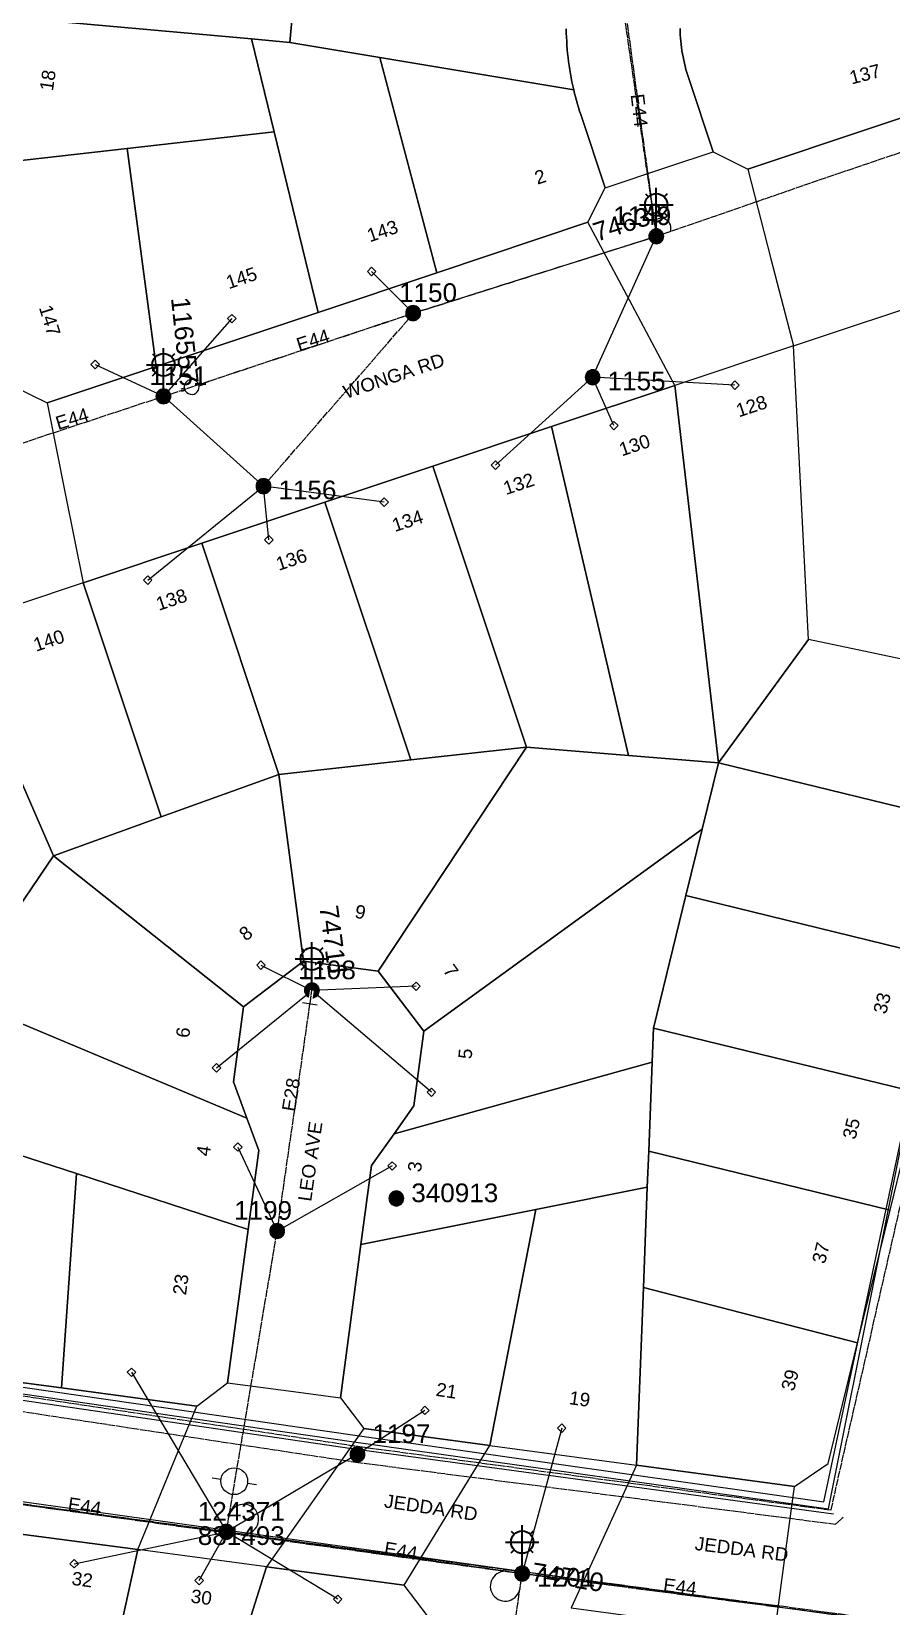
# Model space of a CAD drawing. Header units: metres. Extents: x 303290 to 305422, y 6242588 to 6244350.
# Drawn here: x 305085.7 to 305200.8, y 6243000.3 to 6243211.2 of the extents above; entities that cross this region are included whole.
import ezdxf
from ezdxf.enums import TextEntityAlignment as Align

# ---------------------------------------------------------------- set-up
doc = ezdxf.new("R2010")
doc.units = ezdxf.units.M
doc.linetypes.add('Cable Exist OH', pattern=[1, 1, 0])
doc.layers.get('0').update_dxf_attribs({"color": 6})
for name, color, linetype in [('Cadastre Land Parcels_SP_EXT', 9, 'Continuous'), ('Cadastre Roads_SP_EXT', 9, 'Continuous'), ('Equip_SL_EXT', 7, 'Continuous'), ('Equip_SP_HV_EXT', 7, 'Continuous'), ('Equip_SP_LV_EXT', 7, 'Continuous'), ('Equip_SP_SL_EXT', 7, 'Continuous'), ('Mains_HV_EXT', 7, 'Continuous'), ('Mains_LV_EXT', 7, 'Continuous'), ('Mains_SL_EXT', 7, 'Continuous'), ('Mains_TR_EXT', 7, 'Continuous'), ('Services_SP_EXT', 7, 'Continuous'), ('SupportsOH_SP_TR_HV_LV_SL_EXT', 7, 'Continuous')]:
    doc.layers.add(name, color=color, linetype=linetype)
doc.styles.add('iecARIAL', font='arial.ttf', dxfattribs={"height": 2})
doc.styles.add('POLE_LABEL', font='arial.ttf')
doc.styles.get("Standard").update_dxf_attribs({"font": 'arial.ttf'})
doc.linetypes.add('Cable E OH', pattern='A,9.4,["E",Standard,S=1.7,R=0,X=0,Y=-1],0', length=9.4)
doc.linetypes.add('Cable P UG', pattern='A,6,-0.5,["P",Standard,S=1.7,R=0,X=0.5,Y=-1],-2.9', length=9.4)

# ---------------------------------------------------------------- blocks, each defined once
blk = doc.blocks.new('LV_OH_LINKS_OPEN_EXT')
for p, q in [((-0.17, 4.97), (-0.17, 5.46)), ((0.17, 4.97), (0.17, 5.46)), ((-0.17, 3), (-0.17, 2.5)), ((0.17, 3), (0.17, 2.5))]:
    blk.add_line(p, q)
blk.add_lwpolyline([(0, 2.99, 1), (0, 4.98, 1)], format="xyb", close=True)
at = {"flags": 9}
for tag, p in [('ACTUAL_STATUS', (0, 0)), ('CONSTRUCTED_VOLTAGE', (0, -0.2)), ('OPERATING_VOLTAGE', (0, -0.6)), ('ORIENTATION', (0, -0.8)), ('OWNED_BY', (0, -1)), ('STATE', (0, -1.2)), ('SWITCH_TYPE', (0, -1.4)), ('NO_PHASES', (0, -0.4)), ('USAGE', (0, -1.6)), ('LEGEND', (0, -1.8)), ('NOTES', (0, -2))]:
    blk.add_attdef(tag, text='', height=0.2, dxfattribs=at).set_placement(p, align=Align.MIDDLE_LEFT)
at = {"flags": 1}
blk.add_attdef('Z', (0, 0), '', height=0.2, dxfattribs=at)
blk = doc.blocks.new('SL_LANTERN_EXT')
at = {"lineweight": 40}
for p, q in [((0, 1.97), (0, 6.47)), ((-1.46, 5.68), (-1.06, 5.28)), ((1.46, 5.68), (1.06, 5.28)), ((-2.25, 4.22), (2.25, 4.22)), ((-1.46, 2.76), (-1.06, 3.16)), ((0, 0), (0, 2.72)), ((1.46, 2.76), (1.06, 3.16))]:
    blk.add_line(p, q, dxfattribs=at)
blk.add_circle((0, 4.22), 1.5, dxfattribs=at)
at = {"style": 'iecARIAL', "flags": 8}
blk.add_attdef('ASSET_NUM', (1.5, 1.5), '', height=2.5, dxfattribs=at)
for tag, p, height, flags in [('OPERATING_VOLTAGE', (0.98, -1.65), 0.2, 9), ('ORIENTATION', (0.98, -1.85), 0.2, 9), ('OWNED_BY', (0.98, -2.05), 0.2, 9), ('STATE', (0.98, -2.25), 0.2, 9), ('CONSTRUCTED_VOLTAGE', (0.98, -0.65), 0.2, 9), ('CONTROL_TYPE', (0.98, -0.85), 0.2, 9), ('LANTERN_PURPOSE', (0.98, -1.05), 0.2, 9), ('LANTERN_TYPE', (0.98, -1.25), 0.2, 9), ('NO_PHASES', (0.98, -1.45), 0.2, 9), ('LNUMBER', (2.18, -3.25), 2.5, 8), ('USAGE', (0.98, -2.45), 0.2, 9), ('CEXIST', (0.98, -2.65), 0.2, 9), ('CNEW', (0.98, -2.85), 0.2, 9), ('CNUMBER', (0.98, -3.05), 0.2, 9), ('CREMOVE', (0.98, -3.25), 0.2, 9), ('CREPLACE', (0.98, -3.45), 0.2, 9), ('LKINGHEIGHT', (0.98, -3.65), 0.2, 9), ('LBRACKET', (0.98, -3.85), 0.2, 9), ('LBRACKETVOCAB', (0.98, -4.05), 0.2, 9), ('LCATEGORY', (0.98, -4.25), 0.2, 9), ('LCHARGE1', (0.98, -4.45), 0.2, 9), ('LCHARGE1PERCENT', (0.98, -4.65), 0.2, 9), ('LCHARGE2', (0.98, -4.85), 0.2, 9), ('LCHARGE2PERCENT', (0.98, -5.05), 0.2, 9), ('LCHARGE3', (0.98, -5.25), 0.2, 9), ('LCHARGE3PERCENT', (0.98, -5.45), 0.2, 9), ('LEXIST', (0.98, -5.65), 0.2, 9), ('LLAMP', (0.98, -5.85), 0.2, 9), ('LLAMPVOCAB', (0.98, -6.05), 0.2, 9), ('LMAST', (0.98, -6.25), 0.2, 9), ('LMASTVOCAB', (0.98, -6.45), 0.2, 9), ('LNEW', (0.98, -6.65), 0.2, 9), ('LANTNUMBER', (0.98, -6.85), 0.2, 9), ('LOUTREACH', (0.98, -7.25), 0.2, 9), ('LOUTREACHVOCAB', (0.98, -7.45), 0.2, 9), ('LRATECODE', (0.98, -7.65), 0.2, 9), ('LREMOVE', (0.98, -7.85), 0.2, 9), ('LREPLACE', (0.98, -8.05), 0.2, 9), ('LTYPE', (0.98, -8.25), 0.2, 9), ('LTYPEVOCAB', (0.98, -8.45), 0.2, 9), ('STREETNAME', (0.98, -9.25), 0.2, 9), ('SUBURB', (0.98, -9.45), 0.2, 1), ('LEGEND', (0.98, -8.65), 0.2, 9), ('LOCATION', (0.98, -8.85), 0.2, 9), ('NOTES', (0.98, -9.05), 0.2, 9)]:
    blk.add_attdef(tag, p, '', height=height, dxfattribs=dict(flags=flags))
blk = doc.blocks.new('CCP_EXT')
at = {"flags": 9}
for tag, p in [('STATE', (0, -1.8)), ('NOTES', (0, -2))]:
    blk.add_attdef(tag, text='', height=0.2, dxfattribs=at).set_placement(p, align=Align.MIDDLE_LEFT)
blk.add_wipeout([(0, 0.57), (0.57, 0), (0, -0.57), (-0.57, 0)])
blk.add_lwpolyline([(-0.57, 0), (0, 0.57), (0.57, 0), (0, -0.57), (-0.57, 0)])
at = {"flags": 1}
blk.add_attdef('Z', (0, 0), '', height=0.2, dxfattribs=at)
at = {"flags": 9}
for tag, p in [('CCP_TYPE', (0, 0)), ('CONSTRUCTED_VOLTAGE', (0, -0.2)), ('OPERATING_VOLTAGE', (0, -0.6)), ('ORIENTATION', (0, -0.8)), ('OWNED_BY', (0, -1)), ('NO_PHASES', (0, -0.4)), ('USAGE', (0, -1.2)), ('LEGEND', (0, -1.4)), ('LIFE_SUPPORT', (0, -1.6))]:
    blk.add_attdef(tag, text='', height=0.2, dxfattribs=at).set_placement(p, align=Align.MIDDLE_LEFT)
blk = doc.blocks.new('POLE_EXT')
blk.add_hatch(color=256).paths.add_polyline_path([(-1, 0, 1), (1, 0, 1)])
blk.add_lwpolyline([(-1, 0, 1), (1, 0, 1)], format="xyb", close=True)
for tag, height, flags, p in [('pNumber', 2.5, 8, (-17.84, 2.07)), ('OWNED_BY', 0.2, 9, (1.35, -0.4)), ('SPECIAL_USE', 0.2, 9, (1.35, -0.8)), ('STATE', 0.2, 9, (1.35, -1)), ('cLV', 0.2, 9, (1.35, -1.4)), ('hDepth', 0.2, 9, (1.35, -1.6)), ('hDia', 0.2, 9, (1.35, -1.8)), ('cHV', 0.2, 9, (1.35, -2)), ('PARENT', 0.2, 9, (1.35, -0.6)), ('USAGE', 0.2, 9, (1.35, -1.2)), ('LBRACKET', 0.2, 9, (1.35, -2.2)), ('cLinedev', 0.2, 9, (1.35, -3.4)), ('pExisting', 0.2, 9, (1.35, -3.8)), ('LExisting', 0.2, 9, (1.35, -2.4)), ('LANTNUMBER', 0.2, 9, (1.35, -2.6)), ('LOther', 0.2, 9, (1.35, -2.8)), ('LRemove', 0.2, 9, (1.35, -3)), ('LEGEND', 0.2, 9, (1.35, -3.2)), ('LOCATION', 0.2, 9, (1.35, -3.6)), ('PFNUMBER', 0.2, 9, (1.35, -4)), ('NEWPFNUMBER', 0.2, 9, (1.35, -4.2)), ('pFooting', 0.2, 9, (1.35, -4.4)), ('pNew', 0.2, 9, (1.35, -4.6)), ('pRelocate', 0.2, 9, (1.35, -5)), ('pRemove', 0.2, 9, (1.35, -5.2)), ('pReplace', 0.2, 9, (1.35, -5.4)), ('pStay', 0.2, 9, (1.35, -5.6)), ('pType', 0.2, 9, (1.35, -5.8)), ('cspan', 0.2, 9, (1.35, -6)), ('STREETNAME', 0.2, 9, (1.35, -6.2)), ('SUBURB', 0.2, 9, (1.35, -6.4)), ('OPERATED_BY', 0.2, 9, (1.36, -7.01)), ('NOTES', 0.2, 9, (1.35, -6.6)), ('MAINTAINED_BY', 0.2, 9, (1.36, -6.81))]:
    blk.add_attdef(tag, text='', height=height, dxfattribs=dict(flags=flags)).set_placement(p, align=Align.MIDDLE_LEFT)
at = {"style": 'POLE_LABEL'}
for tag, height, flags, p in [('ASSET_NUM', 2.5, 8, (2, 2)), ('STRUCTURE_PLANT_NUMBER', 0.2, 9, (1.35, 0.03)), ('STREET_CODE', 0.2, 9, (1.35, -0.2))]:
    blk.add_attdef(tag, text='', height=height, dxfattribs=dict(at, flags=flags)).set_placement(p, align=Align.MIDDLE_LEFT)
at = {"flags": 1}
blk.add_attdef('Z', (1.35, -7.33), '', height=0.2, dxfattribs=at)
blk = doc.blocks.new('HV_ABS_OPEN_EXT')
for p, q in [((-3, 6.87), (-1.8, 6.87)), ((1.8, 6.87), (3, 6.87))]:
    blk.add_line(p, q)
blk.add_circle((0, 6.87), 1.8)
for tag, height, flags, p in [('ASSET_NUM', 2.5, 8, (2, 2)), ('STREET_CODE', 0.2, 9, (1.5, 0)), ('ACTUAL_STATUS', 0.2, 9, (1.5, -0.2)), ('CONSTRUCTED_VOLTAGE', 0.2, 9, (1.5, -0.4)), ('OPERATING_VOLTAGE', 0.2, 9, (1.5, -0.8)), ('ORIENTATION', 0.2, 9, (1.5, -1)), ('OWNED_BY', 0.2, 9, (1.5, -1.2)), ('STATE', 0.2, 9, (1.5, -1.4)), ('SWITCH_TYPE', 0.2, 9, (1.5, -1.6)), ('NO_PHASES', 0.2, 9, (1.5, -0.6)), ('USAGE', 0.2, 9, (1.5, -1.8)), ('LEGEND', 0.2, 9, (1.5, -2)), ('LOCATION', 0.2, 9, (1.5, -2.2)), ('STREETNAME', 0.2, 9, (1.5, -2.4)), ('SUBURB', 0.2, 9, (1.5, -2.6)), ('OPERATED_BY', 0.2, 9, (1.5, -3.2)), ('Z', 0.2, 1, (1.5, -3.6)), ('NOTES', 0.2, 9, (1.5, -2.8)), ('MAINTAINED_BY', 0.2, 9, (1.5, -3)), ('LABEL_ALIGNMENT', 0.2, 9, (1.5, -3.4))]:
    blk.add_attdef(tag, text='', height=height, dxfattribs=dict(flags=flags)).set_placement(p, align=Align.MIDDLE_LEFT)
blk = doc.blocks.new('End Shackle_EXT')
at = {"flags": 9}
blk.add_attdef('NOTES', text='', height=0.2, dxfattribs=at).set_placement((0, -1.6), align=Align.MIDDLE_LEFT)
blk.add_wipeout([(0, 0.25), (1.81, 0.25), (1.82, -0.25), (0, -0.25)])
blk.add_line((1.81, -1), (1.81, 1))
at = {"flags": 1}
blk.add_attdef('Z', (0, 0), '', height=0.2, dxfattribs=at)
at = {"flags": 9}
for tag, p in [('CONNECTOR_TYPE', (0, 0)), ('CONSTRUCTED_VOLTAGE', (0, -0.2)), ('OPERATING_VOLTAGE', (0, -0.6)), ('ORIENTATION', (0, -0.8)), ('OWNED_BY', (0, -1)), ('STATE', (0, -1.2)), ('NO_PHASES', (0, -0.4)), ('USAGE', (0, -1.4))]:
    blk.add_attdef(tag, text='', height=0.2, dxfattribs=at).set_placement(p, align=Align.MIDDLE_LEFT)
blk = doc.blocks.new('CONNECTOR_NODE_EXT')
h = blk.add_hatch(color=256)
edge = h.paths.add_edge_path()
edge.add_arc((0, 0), 0.5, 0, 360)
blk.add_circle((0, 0), 0.5)
at = {"flags": 1}
blk.add_attdef('Z', (0, 0), '', height=0.2, dxfattribs=at)
at = {"flags": 9}
for tag, p in [('CONNECTOR_TYPE', (0, 0)), ('CONSTRUCTED_VOLTAGE', (0, -0.2)), ('OPERATING_VOLTAGE', (0, -0.6)), ('ORIENTATION', (0, -0.8)), ('SUBTYPE', (0, -1)), ('NO_PHASES', (0, -0.4)), ('USAGE', (0, -1.2)), ('NOTES', (0, -1.4))]:
    blk.add_attdef(tag, text='', height=0.2, dxfattribs=at).set_placement(p, align=Align.MIDDLE_LEFT)

msp = doc.modelspace()

# ---------------------------------------------------------------- linework, layer by layer
at = {"layer": 'Cadastre Land Parcels_SP_EXT', "linetype": 'Continuous'}
for points in [[(305121.51, 6243223.4), (305116.43, 6243224.29), (305085.49, 6243229.69), (305083.1, 6243213.09), (305115.1, 6243210.21), (305120.26, 6243209.74), (305121.51, 6243223.4)], [(305098.45, 6243195.54), (305118.13, 6243197.77), (305115.1, 6243210.21), (305083.1, 6243213.09), (305080.28, 6243193.48), (305098.45, 6243195.54)], [(305139.93, 6243178.9), (305132.29, 6243207.74), (305120.26, 6243209.74), (305115.1, 6243210.21), (305118.13, 6243197.77), (305124.03, 6243173.59), (305139.93, 6243178.9)], [(305160.17, 6243185.66), (305162.48, 6243190.28), (305159.21, 6243200.08), (305159.06, 6243200.55), (305158.91, 6243201.02), (305158.77, 6243201.5), (305158.64, 6243201.97), (305158.51, 6243202.45), (305158.38, 6243202.93), (305158.27, 6243203.41), (305132.29, 6243207.74), (305139.93, 6243178.9), (305160.17, 6243185.66)], [(305124.03, 6243173.59), (305118.13, 6243197.77), (305098.45, 6243195.54), (305102.34, 6243166.35), (305124.03, 6243173.59)], [(305189.69, 6243129.78), (305187.7, 6243169.1), (305171.79, 6243163.8), (305177.64, 6243113.29), (305189.69, 6243129.78)], [(305171.79, 6243163.8), (305155.31, 6243158.3), (305165.61, 6243114.28), (305177.64, 6243113.29), (305171.79, 6243163.8)], [(305155.31, 6243158.3), (305139.4, 6243153), (305151.94, 6243115.4), (305165.61, 6243114.28), (305155.31, 6243158.3)], [(305151.94, 6243115.4), (305139.4, 6243153), (305124.95, 6243148.17), (305136.44, 6243113.69), (305151.94, 6243115.4)], [(305136.44, 6243113.69), (305124.95, 6243148.17), (305108.46, 6243142.68), (305118.78, 6243111.74), (305136.44, 6243113.69)], [(305118.78, 6243111.74), (305108.46, 6243142.68), (305092.56, 6243137.37), (305103.01, 6243106.05), (305118.78, 6243111.74)], [(305103.01, 6243106.05), (305092.56, 6243137.37), (305075.21, 6243131.59), (305088.6, 6243100.85), (305103.01, 6243106.05)], [(305088.6, 6243100.85), (305075.21, 6243131.59), (305067.1, 6243128.89), (305066.39, 6243128.64), (305065.68, 6243128.4), (305064.97, 6243128.14), (305064.27, 6243127.88), (305063.56, 6243127.61), (305062.87, 6243127.34), (305062.17, 6243127.06), (305061.47, 6243126.77), (305060.78, 6243126.48), (305060.09, 6243126.17), (305059.41, 6243125.87), (305058.72, 6243125.55), (305058.04, 6243125.23), (305057.37, 6243124.91), (305056.69, 6243124.57), (305081.78, 6243090.75), (305088.6, 6243100.85)], [(305217.87, 6243123.84), (305189.69, 6243129.78), (305177.64, 6243113.29), (305213.16, 6243104.6), (305217.87, 6243123.84)], [(305151.94, 6243115.4), (305136.44, 6243113.69), (305118.78, 6243111.74), (305122.07, 6243086.73), (305132.08, 6243085.39), (305151.94, 6243115.4)], [(305175.46, 6243104.41), (305177.64, 6243113.29), (305165.61, 6243114.28), (305151.94, 6243115.4), (305132.08, 6243085.39), (305138.21, 6243077.36), (305175.46, 6243104.41)], [(305213.16, 6243104.6), (305177.64, 6243113.29), (305175.46, 6243104.41), (305173.29, 6243095.53), (305208.82, 6243086.83), (305213.16, 6243104.6)], [(305122.07, 6243086.73), (305118.78, 6243111.74), (305103.01, 6243106.05), (305088.6, 6243100.85), (305114.04, 6243080.6), (305122.07, 6243086.73)], [(305168.76, 6243073.19), (305168.94, 6243077.76), (305173.29, 6243095.53), (305175.46, 6243104.41), (305138.21, 6243077.36), (305136.87, 6243067.34), (305134.22, 6243063.62), (305168.76, 6243073.19)], [(305112.7, 6243070.58), (305114.04, 6243080.6), (305088.6, 6243100.85), (305081.78, 6243090.75), (305075.82, 6243081.91), (305114.49, 6243065.72), (305112.7, 6243070.58)], [(305208.82, 6243086.83), (305173.29, 6243095.53), (305168.94, 6243077.76), (305204.47, 6243069.07), (305208.82, 6243086.83)], [(305116.08, 6243061.38), (305114.49, 6243065.72), (305075.82, 6243081.91), (305073.26, 6243078.12), (305070.7, 6243074.33), (305065.59, 6243066.75), (305074.28, 6243063.93), (305091.68, 6243058.28), (305114.66, 6243050.81), (305116.08, 6243061.38)], [(305204.47, 6243069.07), (305168.94, 6243077.76), (305168.76, 6243073.19), (305168.31, 6243061.28), (305200.63, 6243053.37), (305204.47, 6243069.07)], [(305153.17, 6243053.46), (305168.12, 6243056.44), (305168.31, 6243061.28), (305168.76, 6243073.19), (305134.22, 6243063.62), (305131.19, 6243059.36), (305129.77, 6243048.79), (305153.17, 6243053.46)], [(305091.68, 6243058.28), (305074.28, 6243063.93), (305070.03, 6243032.2), (305089.66, 6243029.57), (305091.68, 6243058.28)], [(305200.63, 6243053.37), (305168.31, 6243061.28), (305168.12, 6243056.44), (305167.6, 6243043.01), (305196.28, 6243035.61), (305200.63, 6243053.37)], [(305111.9, 6243030.27), (305114.66, 6243050.81), (305091.68, 6243058.28), (305089.66, 6243029.57), (305107.79, 6243027.13), (305111.9, 6243030.27)], [(305167.6, 6243043.01), (305168.12, 6243056.44), (305153.17, 6243053.46), (305147.05, 6243021.87), (305166.69, 6243019.23), (305167.6, 6243043.01)], [(305153.17, 6243053.46), (305129.77, 6243048.79), (305127.01, 6243028.24), (305130.15, 6243024.13), (305147.05, 6243021.87), (305153.17, 6243053.46)], [(305192.33, 6243019.46), (305196.28, 6243035.61), (305167.6, 6243043.01), (305166.69, 6243019.23), (305187.84, 6243016.39), (305192.33, 6243019.46)], [(305099.88, 6243007.92), (305083.26, 6243010.15), (305078.41, 6242973.9), (305091.6, 6242970.13), (305099.88, 6243007.92)], [(305109.99, 6242982.94), (305117.11, 6243005.62), (305099.88, 6243007.92), (305091.6, 6242970.13), (305095.99, 6242968.87), (305104.79, 6242966.36), (305109.99, 6242982.94)], [(305138.67, 6242999.04), (305135.54, 6243003.15), (305117.11, 6243005.62), (305109.99, 6242982.94), (305136.24, 6242980.91), (305138.67, 6242999.04)]]:
    msp.add_lwpolyline(points, close=True, dxfattribs=at)
for points in [[(305121.51, 6243223.4), (305120.26, 6243209.74), (305132.29, 6243207.74), (305158.27, 6243203.41), (305158.15, 6243203.94), (305158.15, 6243203.94), (305158.03, 6243204.48), (305157.93, 6243205.02), (305157.83, 6243205.56), (305157.74, 6243206.1), (305157.65, 6243206.64), (305157.58, 6243207.18), (305157.51, 6243207.73), (305157.45, 6243208.27), (305157.4, 6243208.82), (305157.35, 6243209.37), (305157.32, 6243209.92), (305157.29, 6243210.46), (305157.27, 6243211.01), (305157.26, 6243211.56)], [(305172.5, 6243211.6), (305172.51, 6243211.17), (305172.53, 6243210.75), (305172.56, 6243210.32), (305172.6, 6243209.9), (305172.65, 6243209.48), (305172.7, 6243209.06), (305172.76, 6243208.64), (305172.83, 6243208.22), (305172.91, 6243207.8), (305172.99, 6243207.38), (305173.09, 6243206.97), (305173.19, 6243206.55), (305173.29, 6243206.14), (305173.41, 6243205.73), (305173.53, 6243205.33), (305173.66, 6243204.92), (305176.94, 6243195.11), (305181.57, 6243192.79), (305214.28, 6243203.7)], [(305083.12, 6243163.78), (305087.74, 6243161.48), (305102.34, 6243166.35), (305102.34, 6243166.35), (305098.45, 6243195.54), (305080.28, 6243193.48)]]:
    msp.add_lwpolyline(points, dxfattribs=at)
at = {"layer": 'Cadastre Roads_SP_EXT', "linetype": 'Continuous'}
msp.add_lwpolyline([(305157.26, 6243211.56), (305157.27, 6243211.01), (305157.29, 6243210.46), (305157.32, 6243209.92), (305157.35, 6243209.37), (305157.4, 6243208.82), (305157.45, 6243208.27), (305157.51, 6243207.73), (305157.58, 6243207.18), (305157.65, 6243206.64), (305157.74, 6243206.1), (305157.83, 6243205.56), (305157.93, 6243205.02), (305158.03, 6243204.48), (305158.15, 6243203.94), (305158.27, 6243203.41), (305158.38, 6243202.93), (305158.51, 6243202.45), (305158.64, 6243201.97), (305158.77, 6243201.5), (305158.91, 6243201.02), (305159.06, 6243200.55), (305159.21, 6243200.08), (305162.48, 6243190.28), (305170.87, 6243193.08), (305176.94, 6243195.11), (305173.66, 6243204.92), (305173.53, 6243205.33), (305173.41, 6243205.73), (305173.29, 6243206.14), (305173.19, 6243206.55), (305173.09, 6243206.97), (305172.99, 6243207.38), (305172.91, 6243207.8), (305172.83, 6243208.22), (305172.76, 6243208.64), (305172.7, 6243209.06), (305172.65, 6243209.48), (305172.6, 6243209.9), (305172.56, 6243210.32), (305172.53, 6243210.75), (305172.51, 6243211.17), (305172.5, 6243211.6)], dxfattribs=at)
for points in [[(305207.95, 6243175.85), (305229.14, 6243182.92), (305232.61, 6243197.14), (305235.97, 6243210.94), (305214.28, 6243203.7), (305181.57, 6243192.79), (305184.67, 6243180.79), (305187.7, 6243169.1), (305207.95, 6243175.85)], [(305147.05, 6243021.87), (305130.15, 6243024.13), (305123.29, 6243014.39), (305117.11, 6243005.62), (305135.54, 6243003.15), (305141.55, 6243012.92), (305147.05, 6243021.87)], [(305187.84, 6243016.39), (305166.69, 6243019.23), (305162.19, 6243009.45), (305157.9, 6243000.15), (305185.17, 6242996.49), (305186.5, 6243006.45), (305187.84, 6243016.39)]]:
    msp.add_lwpolyline(points, close=True, dxfattribs=at)
at = {"layer": 'Mains_HV_EXT', "linetype": 'Cable Exist OH'}
msp.add_lwpolyline([(305063.57, 6243016.85), (305111.75, 6243010.3)], dxfattribs=at)
at = {"layer": 'Mains_LV_EXT', "linetype": 'Cable Exist OH'}
for points in [[(305164.51, 6243216.78), (305169.32, 6243183.79)], [(305169.32, 6243183.79), (305193.83, 6243192.26)], [(305136.76, 6243173.5), (305169.32, 6243183.79)], [(305074.88, 6243152.95), (305103.32, 6243162.36)], [(305111.75, 6243010.3), (305118.55, 6243050.59)], [(305111.75, 6243010.3), (305063.57, 6243016.85)], [(305151.36, 6243004.72), (305111.75, 6243010.3)], [(305145.3, 6242962.89), (305151.36, 6243004.72)], [(305185.82, 6243000.36), (305151.36, 6243004.72)]]:
    msp.add_lwpolyline(points, dxfattribs=at)
at = {"layer": 'Mains_LV_EXT', "linetype": 'Continuous'}
for points in [[(305171.21, 6243184.44, 0.807859), (305168.99, 6243185.78)], [(305113.73, 6243010.02, 2.486039), (305112.08, 6243012.25)], [(305149.39, 6243005, 2.426542), (305151.07, 6243002.74)]]:
    msp.add_lwpolyline(points, format="xyb", dxfattribs=at)
at = {"layer": 'Mains_SL_EXT', "linetype": 'Cable Exist OH'}
for points in [[(305163.15, 6243271.11), (305163.33, 6243227.52), (305169.32, 6243183.79)], [(305169.32, 6243183.79), (305193.83, 6243192.26), (305229.65, 6243204.33)], [(305136.84, 6243173.5), (305169.32, 6243183.79)], [(305116.72, 6243150.33), (305136.84, 6243173.5)], [(305074.88, 6243152.95), (305103.32, 6243162.36)], [(305111.75, 6243010.3), (305063.57, 6243016.85), (305032.63, 6243021.07), (305002.92, 6243025.12)], [(305151.36, 6243004.72), (305111.75, 6243010.3)], [(305218.64, 6242995.96), (305185.82, 6243000.36), (305151.36, 6243004.72)]]:
    msp.add_lwpolyline(points, dxfattribs=at)
at = {"layer": 'Services_SP_EXT'}
for points in [[(305160.8, 6243164.91), (305169.32, 6243183.79)], [(305116.72, 6243150.33), (305103.32, 6243162.36)]]:
    msp.add_lwpolyline(points, dxfattribs=at)

# ---------------------------------------------------------------- block references
at = {"layer": 'Equip_SL_EXT'}
msp.add_blockref('CONNECTOR_NODE_EXT', (305116.72, 6243150.33), dxfattribs=at)
at = {"layer": 'Equip_SP_HV_EXT'}
ref = msp.add_blockref('HV_ABS_OPEN_EXT', (305111.75, 6243010.3), dxfattribs=dict(at, rotation=351.2299717415099))
ref.add_attrib('ASSET_NUM', '124371', dxfattribs={"layer": '0', "height": 2.5}).set_placement((305113.75, 6243011.05), align=Align.BOTTOM_CENTER)
at = {"layer": 'Equip_SP_LV_EXT', "rotation": 288.2973731895008}
msp.add_blockref('LV_OH_LINKS_OPEN_EXT', (305103.32, 6243162.36), dxfattribs=at)
at = {"layer": 'Equip_SP_SL_EXT'}
ref = msp.add_blockref('SL_LANTERN_EXT', (305169.32, 6243183.79), dxfattribs=at)
ref.add_attrib('ASSET_NUM', '74633', dxfattribs={"layer": '0', "height": 2.5, "rotation": 17.6395, "style": 'iecARIAL'}).set_placement((305170.82, 6243185.29), align=Align.BOTTOM_RIGHT)
ref = msp.add_blockref('SL_LANTERN_EXT', (305103.32, 6243162.36), dxfattribs=at)
ref.add_attrib('ASSET_NUM', '116557', dxfattribs={"layer": '0', "height": 2.5, "rotation": 276.1349, "style": 'iecARIAL'}).set_placement((305104.82, 6243163.86), align=Align.BOTTOM_RIGHT)
ref = msp.add_blockref('SL_LANTERN_EXT', (305123.21, 6243082.81), dxfattribs=at)
ref.add_attrib('ASSET_NUM', '74711', dxfattribs={"layer": '0', "height": 2.5, "rotation": 277.393, "style": 'iecARIAL'}).set_placement((305124.71, 6243084.31), align=Align.BOTTOM_RIGHT)
ref = msp.add_blockref('SL_LANTERN_EXT', (305151.36, 6243004.72), dxfattribs=at)
ref.add_attrib('ASSET_NUM', '74710', dxfattribs={"layer": '0', "height": 2.5, "rotation": 351.0017, "style": 'iecARIAL'}).set_placement((305152.86, 6243006.22), align=Align.TOP_LEFT)
at = {"layer": 'SupportsOH_SP_TR_HV_LV_SL_EXT'}
ref = msp.add_blockref('POLE_EXT', (305169.32, 6243183.79), dxfattribs=at)
ref.add_attrib('ASSET_NUM', '1149', dxfattribs={"layer": '0', "height": 2.5, "rotation": 359.9694, "style": 'POLE_LABEL'}).set_placement((305171.32, 6243184.54), align=Align.BOTTOM_RIGHT)
ref = msp.add_blockref('POLE_EXT', (305136.76, 6243173.5), dxfattribs=at)
ref.add_attrib('ASSET_NUM', '1150', dxfattribs={"layer": '0', "height": 2.5, "rotation": 359.9565, "style": 'POLE_LABEL'}).set_placement((305138.76, 6243174.25), align=Align.BOTTOM_CENTER)
ref = msp.add_blockref('POLE_EXT', (305103.32, 6243162.36), dxfattribs=at)
ref.add_attrib('ASSET_NUM', '1151', dxfattribs={"layer": '0', "height": 2.5, "rotation": 359.971, "style": 'POLE_LABEL'}).set_placement((305105.32, 6243163.11), align=Align.BOTTOM_CENTER)
ref = msp.add_blockref('POLE_EXT', (305160.8, 6243164.91), dxfattribs=at)
ref.add_attrib('ASSET_NUM', '1155', dxfattribs={"layer": '0', "height": 2.5, "rotation": 359.9824, "style": 'POLE_LABEL'}).set_placement((305162.8, 6243165.66), align=Align.TOP_LEFT)
ref = msp.add_blockref('POLE_EXT', (305116.72, 6243150.33), dxfattribs=at)
ref.add_attrib('ASSET_NUM', '1156', dxfattribs={"layer": '0', "height": 2.5, "rotation": 0.0069, "style": 'POLE_LABEL'}).set_placement((305118.72, 6243151.08), align=Align.TOP_LEFT)
ref = msp.add_blockref('POLE_EXT', (305123.21, 6243082.81), dxfattribs=at)
ref.add_attrib('ASSET_NUM', '1198', dxfattribs={"layer": '0', "height": 2.5, "rotation": 359.9572, "style": 'POLE_LABEL'}).set_placement((305125.21, 6243083.56), align=Align.BOTTOM_CENTER)
ref = msp.add_blockref('POLE_EXT', (305134.51, 6243054.95), dxfattribs=at)
ref.add_attrib('ASSET_NUM', '340913', dxfattribs={"layer": '0', "height": 2.5, "style": 'POLE_LABEL'}).set_placement((305136.51, 6243055.7), align=Align.MIDDLE_LEFT)
ref = msp.add_blockref('POLE_EXT', (305118.55, 6243050.59), dxfattribs=at)
ref.add_attrib('ASSET_NUM', '1199', dxfattribs={"layer": '0', "height": 2.5, "rotation": 359.9939, "style": 'POLE_LABEL'}).set_placement((305120.55, 6243051.34), align=Align.BOTTOM_RIGHT)
ref = msp.add_blockref('POLE_EXT', (305129.31, 6243020.69), dxfattribs=at)
ref.add_attrib('ASSET_NUM', '1197', dxfattribs={"layer": '0', "height": 2.5, "rotation": 359.9549, "style": 'POLE_LABEL'}).set_placement((305131.31, 6243021.44), align=Align.BOTTOM_LEFT)
ref = msp.add_blockref('POLE_EXT', (305111.75, 6243010.3), dxfattribs=at)
ref.add_attrib('ASSET_NUM', '881493', dxfattribs={"layer": '0', "height": 2.5, "rotation": 0.0031, "style": 'POLE_LABEL'}).set_placement((305113.75, 6243011.05), align=Align.TOP_CENTER)
ref = msp.add_blockref('POLE_EXT', (305151.36, 6243004.72), dxfattribs=at)
ref.add_attrib('ASSET_NUM', '1201', dxfattribs={"layer": '0', "height": 2.5, "style": 'POLE_LABEL'}).set_placement((305153.36, 6243005.47), align=Align.TOP_LEFT)

# ---------------------------------------------------------------- texts
at = {"layer": 'Cadastre Land Parcels_SP_EXT'}
for s, rotation, p in [('18', 81.535, (305088.51, 6243203.16)), ('137', 14.5992, (305195.47, 6243204.11)), ('2', 18.7493, (305153.4, 6243190.68)), ('143', 18.7503, (305130.95, 6243182.97)), ('145', 18.7487, (305112.07, 6243176.69)), ('147', 287.1844, (305086.63, 6243174.25)), ('128', 18.4003, (305180.37, 6243159.53)), ('130', 18.3652, (305164.7, 6243154.31)), ('132', 18.492, (305149.19, 6243149.13)), ('134', 18.3344, (305134.3, 6243144.17)), ('136', 18.4122, (305118.75, 6243138.98)), ('138', 18.4157, (305102.69, 6243133.63)), ('140', 18.4409, (305086.26, 6243128.15)), ('9', 349.2365, (305128.84, 6243092.56)), ('8', 38.3527, (305114.35, 6243089.33)), ('7', 305.6208, (305140.68, 6243085.47)), ('33', 76.0693, (305200.09, 6243079.53)), ('6', 81.7896, (305106.74, 6243076.36)), ('5', 85.4389, (305144.59, 6243073.56)), ('35', 76.2255, (305195.98, 6243062.74)), ('4', 81.6, (305109.49, 6243060.51)), ('3', 82.0733, (305137.79, 6243058.39)), ('37', 76.1156, (305191.9, 6243046.09)), ('23', 82.5425, (305106.34, 6243041.93)), ('39', 75.7395, (305187.75, 6243029.05)), ('21', 351.42, (305139.72, 6243028.53)), ('19', 352.1598, (305157.56, 6243027.41)), ('32', 352.3663, (305090.95, 6243003.22)), ('30', 352.3003, (305106.9, 6243000.85))]:
    msp.add_text(s, height=1.8, rotation=rotation, dxfattribs=at).set_placement(p)
at = {"layer": 'Cadastre Roads_SP_EXT'}
for s, rotation, p in [('WONGA RD', 18.5692, (305127.78, 6243162)), ('LEO AVE', 81.8362, (305123.1, 6243054.46)), ('JEDDA RD', 351.5706, (305132.8, 6243013.59)), ('JEDDA RD', 352.8124, (305174.41, 6243007.89))]:
    msp.add_text(s, height=1.8, rotation=rotation, dxfattribs=at).set_placement(p)
at = {"layer": 'Mains_LV_EXT'}
for s, rotation, p in [('E44', 276.7043, (305165.88, 6243202.76)), ('E44', 17.6395, (305121.48, 6243168.34)), ('E44', 16.9291, (305089.21, 6243157.84)), ('E28', 80.8502, (305120.94, 6243066.5)), ('E44', 351.232, (305090.43, 6243013.18)), ('E44', 350.5618, (305132.77, 6243007.24)), ('E44', 352.782, (305170.17, 6243002.34))]:
    msp.add_text(s, height=1.8, rotation=rotation, dxfattribs=at).set_placement(p)

# ---------------------------------------------------------------- next in the draw order: block references
at = {"layer": 'Services_SP_EXT'}
for p in [(305131.2, 6243179.07), (305112.49, 6243172.76), (305094.18, 6243166.61), (305179.86, 6243163.85), (305163.65, 6243158.44), (305147.8, 6243153.13), (305132.89, 6243148.18), (305117.44, 6243143.14), (305101.21, 6243137.74), (305116.38, 6243086.18), (305137.15, 6243083.36), (305110.43, 6243072.44), (305139.2, 6243069.16), (305113.28, 6243061.83), (305133.95, 6243059.3), (305099.04, 6243031.67), (305138.34, 6243026.57), (305156.65, 6243024.18), (305091.37, 6243006.04), (305108.1, 6243003.8), (305126.66, 6243001.27)]:
    msp.add_blockref('CCP_EXT', p, dxfattribs=at)

# ---------------------------------------------------------------- next in the draw order: linework, layer by layer
at = {"layer": 'Cadastre Roads_SP_EXT', "linetype": 'Continuous'}
for points in [[(305171.79, 6243163.8), (305165.72, 6243175.23), (305160.17, 6243185.66), (305139.93, 6243178.9), (305124.03, 6243173.59), (305102.34, 6243166.35), (305087.74, 6243161.48), (305090.17, 6243149.34), (305092.56, 6243137.37), (305108.46, 6243142.68), (305124.95, 6243148.17), (305139.4, 6243153), (305155.31, 6243158.3), (305171.79, 6243163.8)], [(305129.77, 6243048.79), (305131.19, 6243059.36), (305134.22, 6243063.62), (305136.87, 6243067.34), (305138.21, 6243077.36), (305132.08, 6243085.39), (305122.07, 6243086.73), (305114.04, 6243080.6), (305112.7, 6243070.58), (305114.49, 6243065.72), (305116.08, 6243061.38), (305114.66, 6243050.81), (305111.9, 6243030.27), (305120.72, 6243029.09), (305127.01, 6243028.24), (305129.77, 6243048.79)], [(305104.41, 6243018.91), (305107.79, 6243027.13), (305089.66, 6243029.57), (305070.03, 6243032.2), (305051.9, 6243034.64), (305033.77, 6243037.07), (305013.78, 6243039.75), (305011.43, 6243029.55), (305009.25, 6243020.06), (305028.88, 6243017.43), (305047.01, 6243015), (305056.07, 6243013.79), (305065.13, 6243012.58), (305083.26, 6243010.15), (305099.88, 6243007.92), (305104.41, 6243018.91)]]:
    msp.add_lwpolyline(points, close=True, dxfattribs=at)
at = {"layer": 'Mains_HV_EXT', "linetype": 'Cable P UG'}
for points in [[(303316.16, 6243314.49), (303386.86, 6243281.61), (303794.29, 6243219.6), (304221.32, 6243156.24), (304272.28, 6243147.01), (304350.82, 6243135.67), (304587.21, 6243101.43), (304667.41, 6243090.1), (304762.14, 6243074.17), (304886.51, 6243055.75), (304981.35, 6243043.75), (305056.06, 6243033.77), (305128.95, 6243023.27), (305191.75, 6243014.33), (305205.33, 6243078.02), (305286.78, 6243407.49)], [(304205.67, 6243143.19), (304269.88, 6243133.67), (304347.17, 6243120.67), (304428.09, 6243108.73), (304515.94, 6243095.7), (304597.01, 6243083.67), (304668.87, 6243073.01), (304747.81, 6243061.33), (304835.76, 6243048.42), (304887.28, 6243042.08), (304981.49, 6243026.95), (305064.16, 6243017.18), (305151.89, 6243004.93), (305219.08, 6242995.61), (305307.22, 6242983.4), (305395.58, 6242971.21), (305421.27, 6243010.88)]]:
    msp.add_lwpolyline(points, dxfattribs=at)
at = {"layer": 'Mains_HV_EXT', "linetype": 'Cable Exist OH'}
msp.add_lwpolyline([(305111.75, 6243010.3), (305185.82, 6243000.36)], dxfattribs=at)
at = {"layer": 'Mains_LV_EXT', "linetype": 'Cable Exist OH'}
msp.add_lwpolyline([(305103.32, 6243162.36), (305136.76, 6243173.5)], dxfattribs=at)
at = {"layer": 'Mains_SL_EXT', "linetype": 'Cable Exist OH'}
msp.add_lwpolyline([(305103.32, 6243162.36), (305136.84, 6243173.5)], dxfattribs=at)
at = {"layer": 'Services_SP_EXT'}
for points in [[(305131.2, 6243179.07), (305136.76, 6243173.5)], [(305112.49, 6243172.76), (305103.32, 6243162.36)], [(305094.18, 6243166.61), (305103.32, 6243162.36)], [(305147.8, 6243153.13), (305160.8, 6243164.91)], [(305163.65, 6243158.44), (305160.8, 6243164.91)], [(305179.86, 6243163.85), (305160.8, 6243164.91)], [(305101.21, 6243137.74), (305116.72, 6243150.33)], [(305117.44, 6243143.14), (305116.72, 6243150.33)], [(305132.89, 6243148.18), (305116.72, 6243150.33)], [(305116.38, 6243086.18), (305123.21, 6243082.81)], [(305137.15, 6243083.36), (305123.21, 6243082.81)], [(305110.43, 6243072.44), (305123.21, 6243082.81)], [(305139.2, 6243069.16), (305123.21, 6243082.81)], [(305113.28, 6243061.83), (305118.55, 6243050.59)], [(305133.95, 6243059.3), (305118.55, 6243050.59)], [(305099.04, 6243031.67), (305111.75, 6243010.3)], [(305138.34, 6243026.57), (305129.31, 6243020.69), (305111.75, 6243010.3)], [(305156.65, 6243024.18), (305151.36, 6243004.72)], [(305091.37, 6243006.04), (305111.75, 6243010.3)], [(305108.1, 6243003.8), (305111.75, 6243010.3)], [(305126.66, 6243001.27), (305111.75, 6243010.3)]]:
    msp.add_lwpolyline(points, dxfattribs=at)

# ---------------------------------------------------------------- next in the draw order: block references
at = {"layer": 'Mains_LV_EXT', "rotation": 260.6620326107803}
msp.add_blockref('End Shackle_EXT', (305123.21, 6243082.81), dxfattribs=at)

# ---------------------------------------------------------------- next in the draw order: linework, layer by layer
at = {"layer": 'Mains_HV_EXT', "linetype": 'Cable E OH'}
for points in [[(303316.16, 6243314.49), (303386.86, 6243281.61), (303794.29, 6243219.6), (304221.32, 6243156.24), (304272.1, 6243146.16), (304350.69, 6243134.78), (304430.74, 6243123.01), (304502.83, 6243112.74), (304587.08, 6243100.54), (304667.27, 6243089.21), (304762, 6243073.28), (304832.7, 6243062.83), (304886.38, 6243054.86), (304981.22, 6243042.86), (305055.93, 6243032.88), (305128.83, 6243022.38), (305192.37, 6243013.4), (305205.33, 6243078.02), (305286.78, 6243407.49)], [(305193.04, 6243012.66), (305128.53, 6243021.43), (305055.85, 6243032.05), (304981.04, 6243041.78), (304886, 6243053.91), (304832.65, 6243061.97), (304761.76, 6243072.32), (304667.21, 6243088.16), (304587.02, 6243099.51), (304502.69, 6243111.78), (304430.58, 6243122.26), (304350.66, 6243133.86), (304271.8, 6243145.34), (304221.36, 6243152.69), (304165.89, 6243160.78), (304086.42, 6243172.72), (304013.1, 6243183.73), (303852.81, 6243207.82), (303693.3, 6243231.79), (303530.31, 6243256.28), (303386.48, 6243277.89)], [(304205.67, 6243143.19), (304269.88, 6243133.67), (304353.87, 6243121.21), (304428.09, 6243108.73), (304515.94, 6243095.7), (304597.01, 6243083.67), (304668.87, 6243073.01), (304760.48, 6243059.51), (304835.76, 6243048.42), (304887.28, 6243042.08), (304981.49, 6243026.95), (305064.16, 6243017.18), (305151.89, 6243004.93), (305219.08, 6242995.61), (305307.22, 6242983.4), (305395.58, 6242971.21), (305421.78, 6243010.66)]]:
    msp.add_lwpolyline(points, dxfattribs=at)
at = {"layer": 'Mains_LV_EXT', "linetype": 'Cable Exist OH'}
msp.add_lwpolyline([(305118.55, 6243050.59), (305123.21, 6243082.81)], dxfattribs=at)
at = {"layer": 'Mains_SL_EXT', "linetype": 'Cable Exist OH'}
msp.add_lwpolyline([(305111.75, 6243010.3), (305118.55, 6243050.59), (305123.21, 6243082.81)], dxfattribs=at)
at = {"layer": 'Mains_TR_EXT', "linetype": 'Cable Exist OH'}
for points in [[(303316.07, 6243314.53), (303386.86, 6243281.61), (303794.29, 6243219.6), (304087.32, 6243176.12), (304166.7, 6243162.26), (304221.34, 6243154.21), (304272.06, 6243146.71), (304350.77, 6243135.37), (304430.83, 6243123.61), (304502.91, 6243113.33), (304587.17, 6243101.14), (304667.36, 6243089.8), (304762.09, 6243073.87), (304832.79, 6243063.42), (304886.47, 6243055.45), (304981.3, 6243043.43), (305056.19, 6243032.78), (305129.62, 6243021.72), (305192.72, 6243013.23), (305209.43, 6243086.55), (305286.75, 6243407.28)], [(303386.19, 6243275.54), (303532.05, 6243253.18), (303793.53, 6243215.81), (303853.87, 6243206.97), (303905.45, 6243199.23), (304013.47, 6243183.21), (304086.32, 6243172.26), (304166.35, 6243160.38), (304220.85, 6243152.1), (304271.71, 6243144.75), (304350.58, 6243133.26), (304430.27, 6243121.7), (304502.38, 6243111.22), (304586.73, 6243098.94), (304666.82, 6243087.62), (304761.67, 6243071.73), (304832.23, 6243061.43), (304885.92, 6243053.32), (304980.95, 6243041.16), (305055.6, 6243030.8), (305129.09, 6243019.64), (305193.34, 6243011.33), (305194.35, 6243012.27)], [(304011.43, 6243170.47), (304090.77, 6243158.47), (304162.77, 6243147.75), (304205.67, 6243143.19), (304269.88, 6243133.67), (304347.17, 6243120.67), (304428.08, 6243108.73), (304515.94, 6243095.7), (304597.01, 6243083.67), (304668.87, 6243073.01), (304760.48, 6243059.51), (304835.76, 6243048.42), (304887.28, 6243042.08), (304981.48, 6243026.91), (305063.57, 6243016.85), (305151.36, 6243004.72), (305218.64, 6242995.96), (305306.89, 6242983.93), (305395.79, 6242971.48)]]:
    msp.add_lwpolyline(points, dxfattribs=at)

doc.saveas('drawing.dxf')
